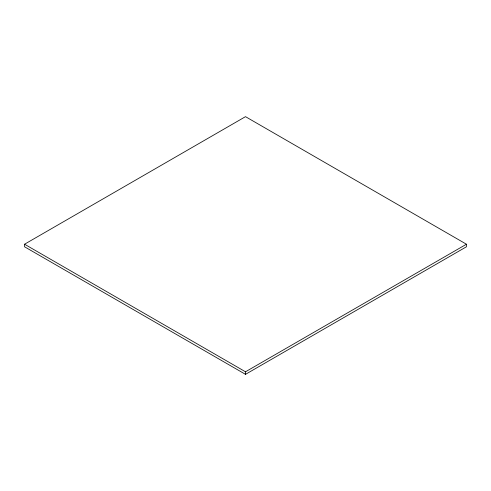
<?xml version="1.0" encoding="UTF-8"?>
<svg xmlns="http://www.w3.org/2000/svg" width="491" height="491" viewBox="0 0 491 491"><rect width="100%" height="100%" fill="white"/><g stroke="black" fill="none" stroke-linecap="round" stroke-linejoin="round"><path stroke-width="0.74" d="M24.55 244.223L245.5 116.662L466.45 244.223L466.45 246.777L245.5 374.338L24.55 246.777L24.55 244.223L245.5 371.791L466.45 244.223M245.5 371.791L245.5 374.338"/></g></svg>
